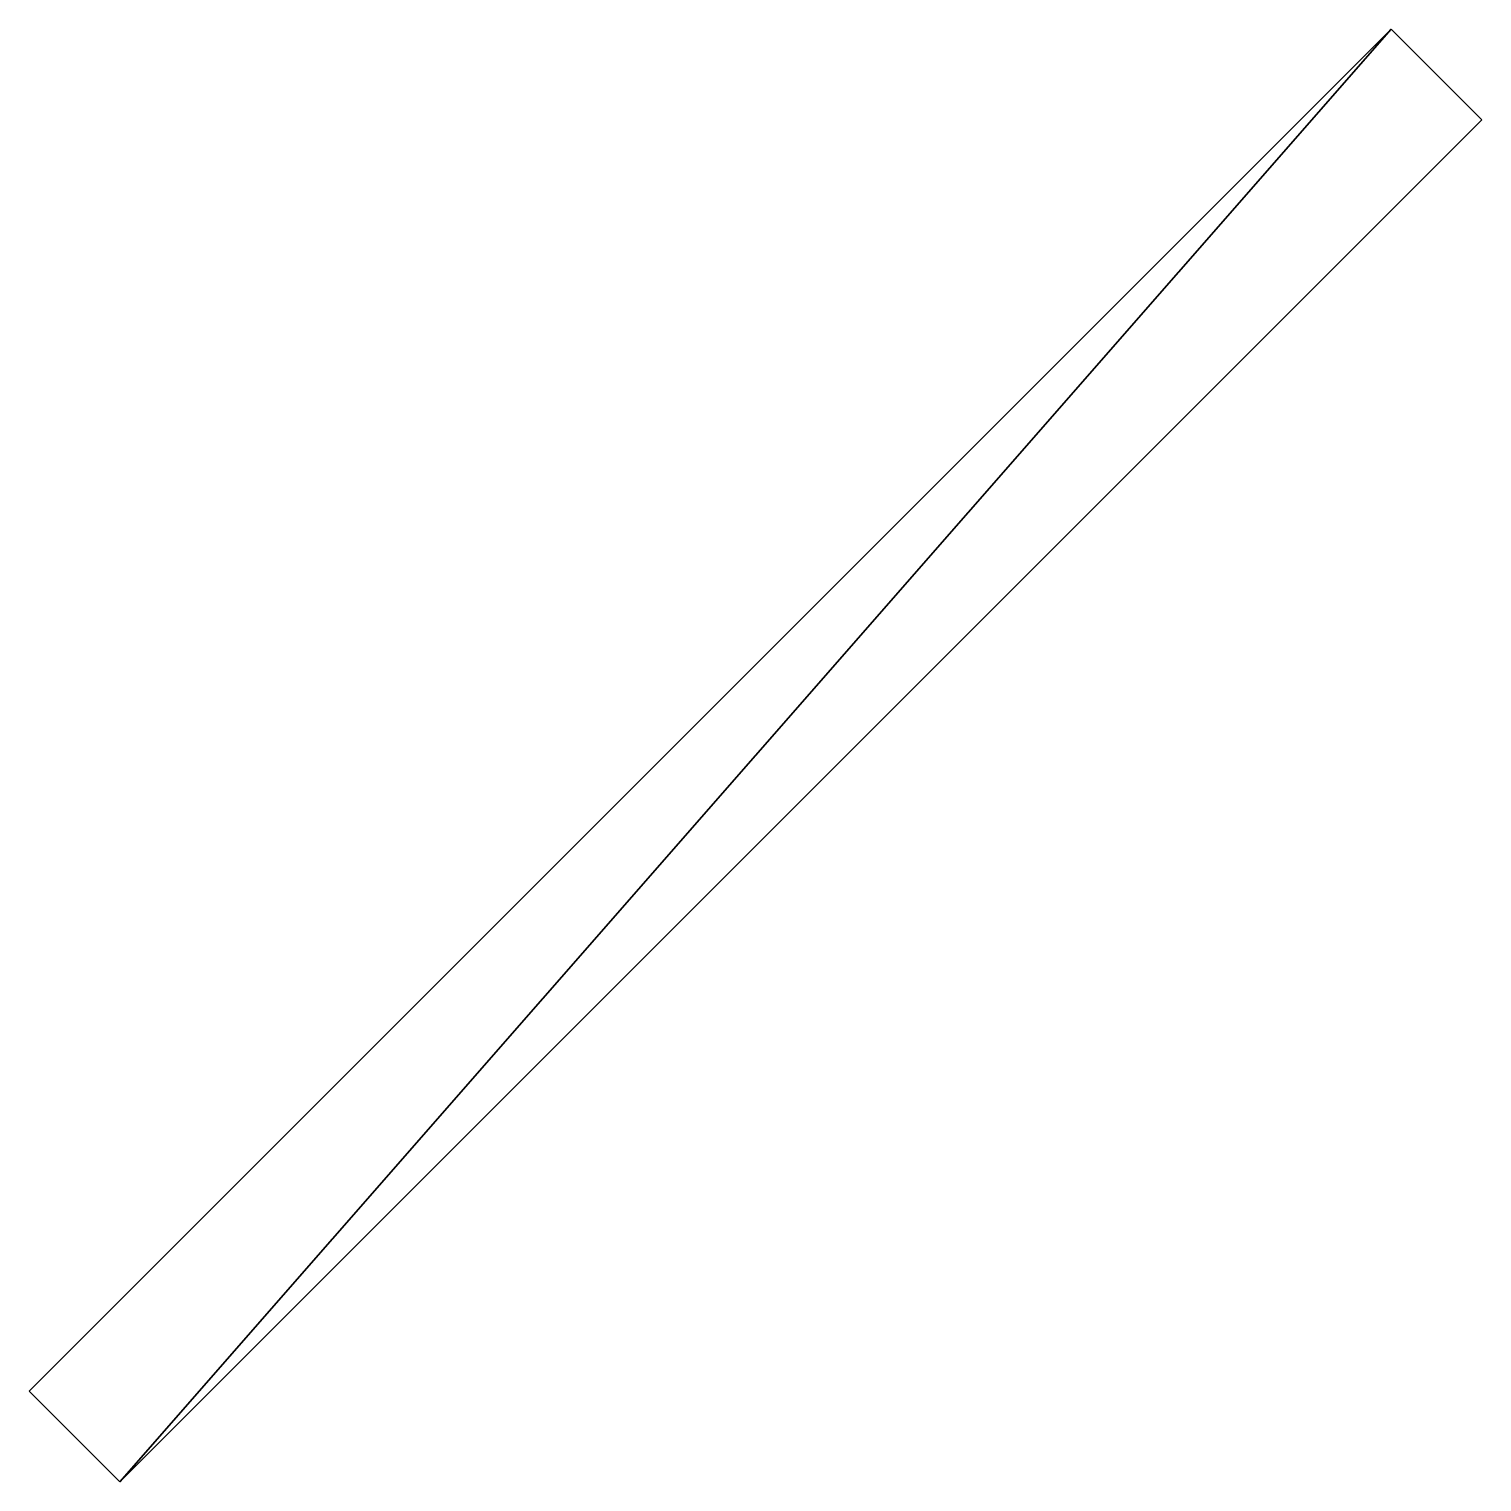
# Model space of a CAD drawing. Header units: metres. Extents: x -85 to 1273, y 0 to 1358.
import ezdxf

# ---------------------------------------------------------------- set-up
doc = ezdxf.new("R2010")
doc.units = ezdxf.units.M

msp = doc.modelspace()

# ---------------------------------------------------------------- linework, layer by layer
at = {"layer": 'GEOMETRY'}
for points in [[(0, 0), (1187.9, 1357.6), (-84.9, 84.9)], [(0, 0, 120), (1187.9, 1357.6, 120), (-84.9, 84.9, 120)], [(1187.9, 1357.6), (-84.9, 84.9), (-84.9, 84.9, 120)], [(1187.9, 1357.6), (-84.9, 84.9, 120), (1187.9, 1357.6, 120)], [(0, 0), (1272.8, 1272.8), (1187.9, 1357.6)], [(0, 0, 120), (1272.8, 1272.8, 120), (1187.9, 1357.6, 120)], [(1272.8, 1272.8), (1187.9, 1357.6), (1187.9, 1357.6, 120)], [(1272.8, 1272.8), (1187.9, 1357.6, 120), (1272.8, 1272.8, 120)], [(0, 0), (1272.8, 1272.8), (1272.8, 1272.8, 120)], [(0, 0), (1272.8, 1272.8, 120), (0, 0, 120)], [(0, 0), (-84.9, 84.9), (-84.9, 84.9, 120)], [(0, 0), (-84.9, 84.9, 120), (0, 0, 120)]]:
    msp.add_3dface(points, dxfattribs=at)

doc.saveas('drawing.dxf')
